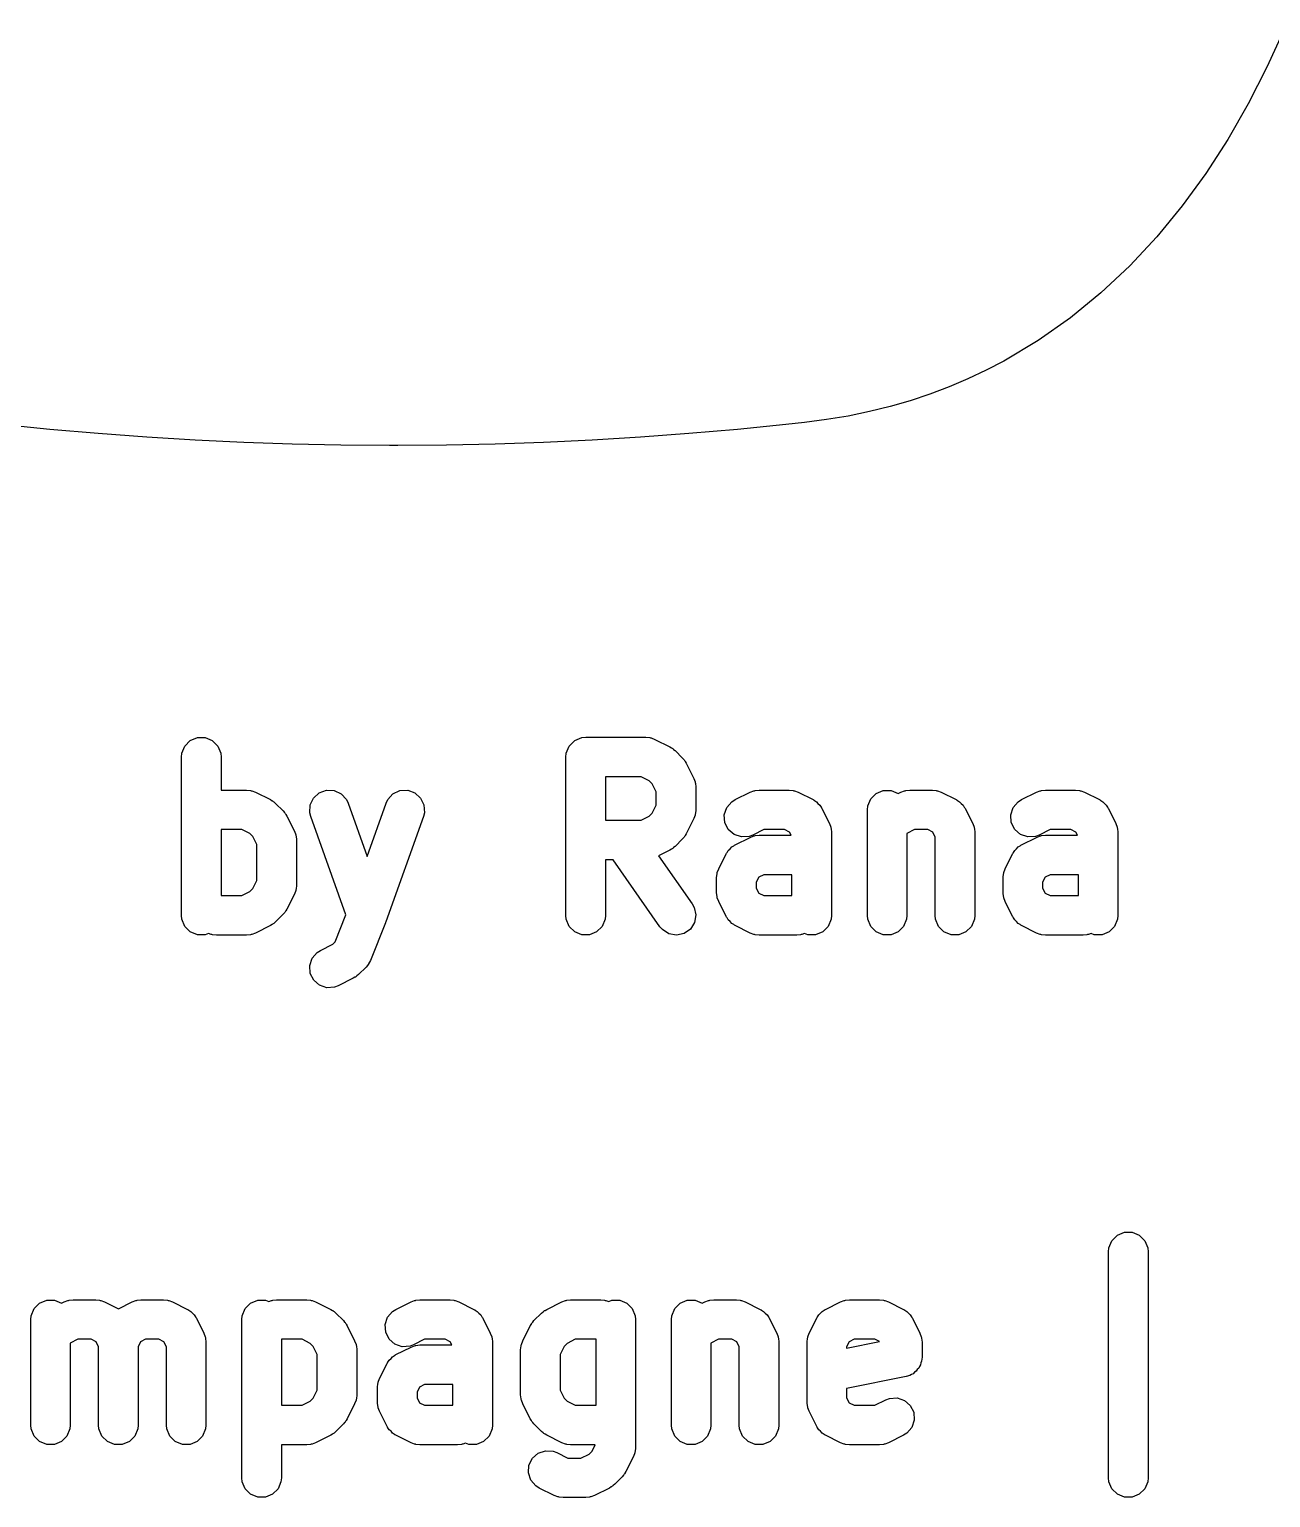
# Model space of a CAD drawing. Extents: x 53 to 255, y -141 to -27.
# Drawn here: x 183.59 to 191.43, y -122.01 to -112.74 of the extents above; entities that cross this region are included whole.
import ezdxf

# ---------------------------------------------------------------- set-up
doc = ezdxf.new("R2010")
doc.units = 0
doc.layers.add('BLACK', color=7, linetype='CONTINUOUS')

msp = doc.modelspace()

# ---------------------------------------------------------------- linework, layer by layer
at = {"layer": 'BLACK', "linetype": 'CONTINUOUS'}
for p, q in [((191.51773, -112.737288), (191.408507, -112.976351)), ((191.408507, -112.976351), (191.289555, -113.20832)), ((191.289555, -113.20832), (191.160667, -113.43232)), ((191.160667, -113.43232), (191.021635, -113.647474)), ((191.021635, -113.647474), (190.872253, -113.852907)), ((190.872253, -113.852907), (190.712313, -114.047742)), ((190.712313, -114.047742), (190.541608, -114.231102)), ((190.541608, -114.231102), (190.359931, -114.402111)), ((190.359931, -114.402111), (190.167075, -114.559893)), ((190.167075, -114.559893), (189.962833, -114.703572)), ((189.962833, -114.703572), (189.746997, -114.832272)), ((189.634667, -114.89073), (189.51936, -114.945115)), ((189.746997, -114.832272), (189.634667, -114.89073)), ((189.401052, -114.995317), (189.279716, -115.041226)), ((189.51936, -114.945115), (189.401052, -114.995317)), ((189.155326, -115.082733), (189.027857, -115.119729)), ((189.279716, -115.041226), (189.155326, -115.082733)), ((188.763576, -115.179746), (188.626712, -115.20255)), ((188.897282, -115.152103), (188.763576, -115.179746)), ((189.027857, -115.119729), (188.897282, -115.152103)), ((183.719289, -115.264251), (183.413809, -115.233232)), ((184.025102, -115.291129), (183.719289, -115.264251)), ((188.062885, -115.264251), (187.757067, -115.291129)), ((188.368397, -115.233232), (188.062885, -115.264251)), ((188.486665, -115.220403), (188.368397, -115.233232)), ((188.626712, -115.20255), (188.486665, -115.220403)), ((184.331198, -115.313868), (184.025102, -115.291129)), ((184.637524, -115.332469), (184.331198, -115.313868)), ((184.94403, -115.346934), (184.637524, -115.332469)), ((185.250665, -115.357264), (184.94403, -115.346934)), ((185.557377, -115.363461), (185.250665, -115.357264)), ((185.864116, -115.365526), (185.557377, -115.363461)), ((185.918091, -115.365526), (185.864116, -115.365526)), ((186.224862, -115.363461), (185.918091, -115.365526)), ((186.531579, -115.357264), (186.224862, -115.363461)), ((186.8382, -115.346934), (186.531579, -115.357264)), ((187.144683, -115.332469), (186.8382, -115.346934)), ((187.450986, -115.313868), (187.144683, -115.332469)), ((187.757067, -115.291129), (187.450986, -115.313868)), ((184.5719, -117.264374), (184.606388, -117.229886)), ((184.606388, -117.229886), (184.651448, -117.211222)), ((184.651448, -117.211222), (184.70022, -117.211222)), ((184.70022, -117.211222), (184.74528, -117.229886)), ((184.74528, -117.229886), (184.779768, -117.264374)), ((187.000472, -117.264374), (187.03496, -117.229886)), ((187.03496, -117.229886), (187.08002, -117.211222)), ((187.08002, -117.211222), (187.104406, -117.20882)), ((187.104406, -117.20882), (187.485358, -117.20882)), ((187.485358, -117.20882), (187.509744, -117.211222)), ((187.509744, -117.211222), (187.513892, -117.21294)), ((187.513892, -117.21294), (187.518374, -117.213259)), ((187.518374, -117.213259), (187.54126, -117.222017)), ((187.54126, -117.222017), (187.636497, -117.269635)), ((184.550834, -117.33382), (184.553236, -117.309434)), ((184.553236, -117.309434), (184.5719, -117.264374)), ((184.779768, -117.264374), (184.798432, -117.309434)), ((184.798432, -117.309434), (184.800834, -117.33382)), ((186.979406, -117.33382), (186.981808, -117.309434)), ((186.981808, -117.309434), (187.000472, -117.264374)), ((187.636497, -117.269635), (187.646995, -117.276244)), ((187.646995, -117.276244), (187.650042, -117.277506)), ((187.650042, -117.277506), (187.653473, -117.280321)), ((187.653473, -117.280321), (187.657235, -117.28269)), ((187.657235, -117.28269), (187.659398, -117.285184)), ((187.659398, -117.285184), (187.668984, -117.293051)), ((187.668984, -117.293051), (187.716603, -117.340669)), ((184.550834, -118.33382), (184.550834, -117.33382)), ((184.800834, -117.33382), (184.800834, -117.542153)), ((186.979406, -118.33382), (186.979406, -117.33382)), ((187.716603, -117.340669), (187.724472, -117.350257)), ((187.724472, -117.350257), (187.726964, -117.352419)), ((187.726964, -117.352419), (187.729329, -117.356176)), ((187.729329, -117.356176), (187.732148, -117.359611)), ((187.732148, -117.359611), (187.733411, -117.362661)), ((187.733411, -117.362661), (187.740018, -117.373156)), ((187.740018, -117.373156), (187.787637, -117.468394)), ((187.45585, -117.45882), (187.229406, -117.45882)), ((187.229406, -117.45882), (187.229406, -117.732629)), ((187.506551, -117.48417), (187.45585, -117.45882)), ((187.525483, -117.503103), (187.506551, -117.48417)), ((187.550834, -117.553804), (187.525483, -117.503103)), ((187.787637, -117.468394), (187.796395, -117.49128)), ((187.796395, -117.49128), (187.796713, -117.49576)), ((187.796713, -117.49576), (187.798432, -117.49991)), ((187.798432, -117.49991), (187.800834, -117.524296)), ((184.800834, -117.542153), (184.961548, -117.542153)), ((184.961548, -117.542153), (184.985934, -117.544555)), ((184.985934, -117.544555), (184.990082, -117.546273)), ((184.990082, -117.546273), (184.994564, -117.546592)), ((184.994564, -117.546592), (185.01745, -117.55535)), ((185.01745, -117.55535), (185.112687, -117.602968)), ((185.112687, -117.602968), (185.123185, -117.609577)), ((185.364122, -117.63671), (185.385001, -117.592631)), ((185.385001, -117.592631), (185.421159, -117.559899)), ((185.421159, -117.559899), (185.467089, -117.543495)), ((185.467089, -117.543495), (185.515801, -117.545917)), ((185.515801, -117.545917), (185.55988, -117.566796)), ((185.55988, -117.566796), (185.592612, -117.602954)), ((185.592612, -117.602954), (185.603076, -117.625111)), ((185.84383, -117.625111), (185.854294, -117.602954)), ((185.854294, -117.602954), (185.887026, -117.566796)), ((185.887026, -117.566796), (185.931104, -117.545917)), ((185.931104, -117.545917), (185.979817, -117.543496)), ((185.979817, -117.543496), (186.025747, -117.559899)), ((186.025747, -117.559899), (186.061905, -117.592631)), ((186.061905, -117.592631), (186.082784, -117.63671)), ((187.550834, -117.637644), (187.550834, -117.553804)), ((187.800834, -117.524296), (187.800834, -117.667153)), ((188.027767, -117.616023), (188.048504, -117.602969)), ((188.048504, -117.602969), (188.143742, -117.55535)), ((188.143742, -117.55535), (188.166628, -117.546592)), ((188.166628, -117.546592), (188.171108, -117.546273)), ((188.171108, -117.546273), (188.175258, -117.544555)), ((188.175258, -117.544555), (188.199644, -117.542153)), ((188.199644, -117.542153), (188.39012, -117.542153)), ((188.39012, -117.542153), (188.414506, -117.544555)), ((188.414506, -117.544555), (188.418654, -117.546273)), ((188.418654, -117.546273), (188.423136, -117.546592)), ((188.423136, -117.546592), (188.446022, -117.55535)), ((188.446022, -117.55535), (188.541259, -117.602968)), ((188.541259, -117.602968), (188.545337, -117.605535)), ((188.88657, -117.642767), (188.905234, -117.597707)), ((188.905234, -117.597707), (188.939722, -117.563219)), ((188.939722, -117.563219), (188.984782, -117.544555)), ((188.984782, -117.544555), (189.033554, -117.544555)), ((189.033554, -117.544555), (189.078614, -117.563219)), ((189.078614, -117.563219), (189.079204, -117.563809)), ((189.079204, -117.563809), (189.096123, -117.55535)), ((189.096123, -117.55535), (189.119009, -117.546592)), ((189.119009, -117.546592), (189.123489, -117.546273)), ((189.123489, -117.546273), (189.127639, -117.544555)), ((189.127639, -117.544555), (189.152025, -117.542153)), ((189.152025, -117.542153), (189.294882, -117.542153)), ((189.294882, -117.542153), (189.319268, -117.544555)), ((189.319268, -117.544555), (189.323416, -117.546273)), ((189.323416, -117.546273), (189.327898, -117.546592)), ((189.327898, -117.546592), (189.350784, -117.55535)), ((189.350784, -117.55535), (189.446021, -117.602968)), ((189.446021, -117.602968), (189.450099, -117.605535)), ((189.837291, -117.616023), (189.858028, -117.602969)), ((189.858028, -117.602969), (189.953266, -117.55535)), ((189.953266, -117.55535), (189.976152, -117.546592)), ((189.976152, -117.546592), (189.980632, -117.546273)), ((189.980632, -117.546273), (189.984782, -117.544555)), ((189.984782, -117.544555), (190.009168, -117.542153)), ((190.009168, -117.542153), (190.199644, -117.542153)), ((190.199644, -117.542153), (190.22403, -117.544555)), ((190.22403, -117.544555), (190.228178, -117.546273)), ((190.228178, -117.546273), (190.23266, -117.546592)), ((190.23266, -117.546592), (190.255546, -117.55535)), ((190.255546, -117.55535), (190.350783, -117.602968)), ((190.350783, -117.602968), (190.354861, -117.605535)), ((185.123185, -117.609577), (185.126232, -117.610839)), ((185.126232, -117.610839), (185.129663, -117.613654)), ((185.129663, -117.613654), (185.133425, -117.616023)), ((185.133425, -117.616023), (185.135588, -117.618517)), ((185.135588, -117.618517), (185.145174, -117.626384)), ((185.145174, -117.626384), (185.192793, -117.674002)), ((185.192793, -117.674002), (185.200662, -117.68359)), ((185.200662, -117.68359), (185.203154, -117.685752)), ((185.203154, -117.685752), (185.205519, -117.689509)), ((185.205519, -117.689509), (185.208338, -117.692944)), ((185.208338, -117.692944), (185.209601, -117.695994)), ((185.209601, -117.695994), (185.216208, -117.706489)), ((185.3617, -117.685422), (185.364122, -117.63671)), ((185.36764, -117.709195), (185.3617, -117.685422)), ((185.603076, -117.625111), (185.723453, -117.962167)), ((185.723453, -117.962167), (185.84383, -117.625111)), ((186.085205, -117.685422), (186.079266, -117.709195)), ((186.082784, -117.63671), (186.085205, -117.685422)), ((187.506551, -117.707278), (187.525483, -117.688345)), ((187.525483, -117.688345), (187.550834, -117.637644)), ((187.796713, -117.695688), (187.796395, -117.700169)), ((187.798432, -117.691539), (187.796713, -117.695688)), ((187.800834, -117.667153), (187.798432, -117.691539)), ((187.980387, -117.699138), (187.995811, -117.652868)), ((187.995811, -117.652868), (188.027767, -117.616023)), ((188.545337, -117.605535), (188.547262, -117.606177)), ((188.547262, -117.606177), (188.549659, -117.608256)), ((188.549659, -117.608256), (188.561997, -117.616023)), ((188.561997, -117.616023), (188.572266, -117.627863)), ((188.572266, -117.627863), (188.584107, -117.638133)), ((188.584107, -117.638133), (188.591873, -117.650469)), ((188.591873, -117.650469), (188.593953, -117.652868)), ((188.593953, -117.652868), (188.594594, -117.654793)), ((188.594594, -117.654793), (188.597161, -117.65887)), ((188.597161, -117.65887), (188.64478, -117.754108)), ((188.884168, -117.667153), (188.88657, -117.642767)), ((188.884168, -118.33382), (188.884168, -117.667153)), ((189.450099, -117.605535), (189.452024, -117.606177)), ((189.452024, -117.606177), (189.454421, -117.608256)), ((189.454421, -117.608256), (189.466759, -117.616023)), ((189.466759, -117.616023), (189.477028, -117.627863)), ((189.477028, -117.627863), (189.488869, -117.638133)), ((189.488869, -117.638133), (189.496635, -117.650469)), ((189.496635, -117.650469), (189.498715, -117.652868)), ((189.498715, -117.652868), (189.499356, -117.654793)), ((189.499356, -117.654793), (189.501923, -117.65887)), ((189.501923, -117.65887), (189.549542, -117.754108)), ((189.789911, -117.699138), (189.805335, -117.652868)), ((189.805335, -117.652868), (189.837291, -117.616023)), ((190.354861, -117.605535), (190.356786, -117.606177)), ((190.356786, -117.606177), (190.359183, -117.608256)), ((190.359183, -117.608256), (190.371521, -117.616023)), ((190.371521, -117.616023), (190.38179, -117.627863)), ((190.38179, -117.627863), (190.393631, -117.638133)), ((190.393631, -117.638133), (190.401397, -117.650469)), ((190.401397, -117.650469), (190.403477, -117.652868)), ((190.403477, -117.652868), (190.404118, -117.654793)), ((190.404118, -117.654793), (190.406685, -117.65887)), ((190.406685, -117.65887), (190.454304, -117.754108)), ((185.216208, -117.706489), (185.263827, -117.801727)), ((185.589825, -118.331315), (185.36764, -117.709195)), ((186.079266, -117.709195), (185.841171, -118.375862)), ((187.229406, -117.732629), (187.45585, -117.732629)), ((187.45585, -117.732629), (187.506551, -117.707278)), ((187.787637, -117.723055), (187.740018, -117.818293)), ((187.796395, -117.700169), (187.787637, -117.723055)), ((187.983845, -117.747788), (187.980387, -117.699138)), ((188.005657, -117.791411), (187.983845, -117.747788)), ((188.64478, -117.754108), (188.653538, -117.776994)), ((188.653538, -117.776994), (188.653856, -117.781474)), ((188.653856, -117.781474), (188.655575, -117.785624)), ((188.655575, -117.785624), (188.657977, -117.81001)), ((189.549542, -117.754108), (189.5583, -117.776994)), ((189.5583, -117.776994), (189.558618, -117.781474)), ((189.558618, -117.781474), (189.560337, -117.785624)), ((189.560337, -117.785624), (189.562739, -117.81001)), ((189.793369, -117.747788), (189.789911, -117.699138)), ((189.815181, -117.791411), (189.793369, -117.747788)), ((190.454304, -117.754108), (190.463062, -117.776994)), ((190.463062, -117.776994), (190.46338, -117.781474)), ((190.46338, -117.781474), (190.465099, -117.785624)), ((190.465099, -117.785624), (190.467501, -117.81001)), ((184.93204, -117.792153), (184.800834, -117.792153)), ((184.800834, -117.792153), (184.800834, -118.20882)), ((184.982741, -117.817503), (184.93204, -117.792153)), ((185.001673, -117.836436), (184.982741, -117.817503)), ((185.027024, -117.887137), (185.001673, -117.836436)), ((185.263827, -117.801727), (185.272585, -117.824613)), ((185.272585, -117.824613), (185.272903, -117.829093)), ((185.272903, -117.829093), (185.274622, -117.833243)), ((185.274622, -117.833243), (185.277024, -117.857629)), ((185.277024, -117.857629), (185.277024, -118.143343)), ((187.716603, -117.85078), (187.668984, -117.898398)), ((187.724472, -117.841191), (187.716603, -117.85078)), ((187.726964, -117.83903), (187.724472, -117.841191)), ((187.729329, -117.835272), (187.726964, -117.83903)), ((187.732148, -117.831838), (187.729329, -117.835272)), ((187.733411, -117.828787), (187.732148, -117.831838)), ((187.740018, -117.818293), (187.733411, -117.828787)), ((188.042502, -117.823367), (188.005657, -117.791411)), ((188.088772, -117.838791), (188.042502, -117.823367)), ((188.048504, -117.888683), (188.143742, -117.841064)), ((188.137422, -117.835333), (188.088772, -117.838791)), ((188.160308, -117.826575), (188.137422, -117.835333)), ((188.143742, -117.841064), (188.166628, -117.832306)), ((188.229153, -117.792153), (188.160308, -117.826575)), ((188.166628, -117.832306), (188.171108, -117.831987)), ((188.171108, -117.831987), (188.175258, -117.830269)), ((188.175258, -117.830269), (188.199644, -117.827867)), ((188.199644, -117.827867), (188.402151, -117.827867)), ((188.360612, -117.792153), (188.229153, -117.792153)), ((188.392188, -117.807941), (188.360612, -117.792153)), ((188.402151, -117.827867), (188.392188, -117.807941)), ((188.657977, -117.81001), (188.657977, -118.33382)), ((189.181534, -117.792153), (189.134168, -117.815835)), ((189.134168, -117.815835), (189.134168, -118.33382)), ((189.265374, -117.792153), (189.181534, -117.792153)), ((189.29695, -117.807941), (189.265374, -117.792153)), ((189.312739, -117.839518), (189.29695, -117.807941)), ((189.312739, -118.33382), (189.312739, -117.839518)), ((189.562739, -117.81001), (189.562739, -118.33382)), ((189.852026, -117.823367), (189.815181, -117.791411)), ((189.898296, -117.838791), (189.852026, -117.823367)), ((189.858028, -117.888683), (189.953266, -117.841064)), ((189.946946, -117.835333), (189.898296, -117.838791)), ((189.969832, -117.826575), (189.946946, -117.835333)), ((189.953266, -117.841064), (189.976152, -117.832306)), ((190.038677, -117.792153), (189.969832, -117.826575)), ((189.976152, -117.832306), (189.980632, -117.831987)), ((189.980632, -117.831987), (189.984782, -117.830269)), ((189.984782, -117.830269), (190.009168, -117.827867)), ((190.009168, -117.827867), (190.211675, -117.827867)), ((190.170136, -117.792153), (190.038677, -117.792153)), ((190.201712, -117.807941), (190.170136, -117.792153)), ((190.211675, -117.827867), (190.201712, -117.807941)), ((190.467501, -117.81001), (190.467501, -118.33382)), ((185.027024, -118.113834), (185.027024, -117.887137)), ((187.636497, -117.921814), (187.565026, -117.957548)), ((187.565026, -117.957548), (187.778238, -118.262137)), ((187.646995, -117.915204), (187.636497, -117.921814)), ((187.650042, -117.913943), (187.646995, -117.915204)), ((187.653473, -117.911127), (187.650042, -117.913943)), ((187.657235, -117.908759), (187.653473, -117.911127)), ((187.659398, -117.906264), (187.657235, -117.908759)), ((187.668984, -117.898398), (187.659398, -117.906264)), ((187.944984, -118.039822), (187.992602, -117.944585)), ((187.992602, -117.944585), (187.995169, -117.940506)), ((187.995169, -117.940506), (187.995811, -117.938582)), ((187.995811, -117.938582), (187.99789, -117.936184)), ((187.99789, -117.936184), (188.005657, -117.923847)), ((188.005657, -117.923847), (188.017497, -117.913577)), ((188.017497, -117.913577), (188.027767, -117.901737)), ((188.027767, -117.901737), (188.040103, -117.89397)), ((188.040103, -117.89397), (188.042502, -117.891891)), ((188.042502, -117.891891), (188.044427, -117.891249)), ((188.044427, -117.891249), (188.048504, -117.888683)), ((189.754508, -118.039822), (189.802126, -117.944585)), ((189.802126, -117.944585), (189.804693, -117.940506)), ((189.804693, -117.940506), (189.805335, -117.938582)), ((189.805335, -117.938582), (189.807414, -117.936184)), ((189.807414, -117.936184), (189.815181, -117.923847)), ((189.815181, -117.923847), (189.827021, -117.913577)), ((189.827021, -117.913577), (189.837291, -117.901737)), ((189.837291, -117.901737), (189.849627, -117.89397)), ((189.849627, -117.89397), (189.852026, -117.891891)), ((189.852026, -117.891891), (189.853951, -117.891249)), ((189.853951, -117.891249), (189.858028, -117.888683)), ((187.277419, -117.982629), (187.229406, -117.982629)), ((187.229406, -117.982629), (187.229406, -118.33382)), ((187.57343, -118.405503), (187.277419, -117.982629)), ((187.934189, -118.071338), (187.935907, -118.067189)), ((187.935907, -118.067189), (187.936226, -118.062708)), ((187.936226, -118.062708), (187.944984, -118.039822)), ((189.743713, -118.071338), (189.745431, -118.067189)), ((189.745431, -118.067189), (189.74575, -118.062708)), ((189.74575, -118.062708), (189.754508, -118.039822)), ((185.001672, -118.164537), (185.027024, -118.113834)), ((185.277024, -118.143343), (185.274622, -118.167729)), ((187.931787, -118.095724), (187.934189, -118.071338)), ((187.931787, -118.190962), (187.931787, -118.095724)), ((188.197575, -118.093655), (188.181787, -118.125232)), ((188.181787, -118.125232), (188.181787, -118.161453)), ((188.229153, -118.077867), (188.197575, -118.093655)), ((188.407977, -118.077867), (188.229153, -118.077867)), ((188.407977, -118.20882), (188.407977, -118.077867)), ((189.741311, -118.095724), (189.743713, -118.071338)), ((189.741311, -118.190962), (189.741311, -118.095724)), ((190.007099, -118.093655), (189.991311, -118.125232)), ((189.991311, -118.125232), (189.991311, -118.161453)), ((190.038677, -118.077867), (190.007099, -118.093655)), ((190.217501, -118.077867), (190.038677, -118.077867)), ((190.217501, -118.20882), (190.217501, -118.077867)), ((184.800834, -118.20882), (184.93204, -118.20882)), ((184.93204, -118.20882), (184.982741, -118.183469)), ((184.982741, -118.183469), (185.001672, -118.164537)), ((185.263827, -118.199245), (185.216208, -118.294483)), ((185.272585, -118.176359), (185.263827, -118.199245)), ((185.272903, -118.171878), (185.272585, -118.176359)), ((185.274622, -118.167729), (185.272903, -118.171878)), ((187.934189, -118.215348), (187.931787, -118.190962)), ((187.935907, -118.219497), (187.934189, -118.215348)), ((187.936226, -118.223977), (187.935907, -118.219497)), ((187.944983, -118.246863), (187.936226, -118.223977)), ((187.992602, -118.342102), (187.944983, -118.246863)), ((188.181787, -118.161453), (188.197576, -118.193031)), ((188.197576, -118.193031), (188.229153, -118.20882)), ((188.229153, -118.20882), (188.407977, -118.20882)), ((189.743713, -118.215348), (189.741311, -118.190962)), ((189.745431, -118.219497), (189.743713, -118.215348)), ((189.74575, -118.223977), (189.745431, -118.219497)), ((189.754507, -118.246863), (189.74575, -118.223977)), ((189.802126, -118.342102), (189.754507, -118.246863)), ((189.991311, -118.161453), (190.0071, -118.193031)), ((190.0071, -118.193031), (190.038677, -118.20882)), ((190.038677, -118.20882), (190.217501, -118.20882)), ((184.553236, -118.358206), (184.550834, -118.33382)), ((185.192794, -118.326969), (185.145175, -118.374588)), ((185.200661, -118.317381), (185.192794, -118.326969)), ((185.203154, -118.31522), (185.200661, -118.317381)), ((185.20552, -118.31146), (185.203154, -118.31522)), ((185.208339, -118.308026), (185.20552, -118.31146)), ((185.209601, -118.304977), (185.208339, -118.308026)), ((185.216208, -118.294483), (185.209601, -118.304977)), ((185.521683, -118.501669), (185.589825, -118.331315)), ((186.981808, -118.358206), (186.979406, -118.33382)), ((187.229406, -118.33382), (187.227004, -118.358206)), ((187.778238, -118.262137), (187.790255, -118.283493)), ((187.790255, -118.283493), (187.800805, -118.33111)), ((187.800805, -118.33111), (187.792329, -118.379142)), ((187.995169, -118.34618), (187.992602, -118.342102)), ((188.657977, -118.33382), (188.655575, -118.358206)), ((188.88657, -118.358206), (188.884168, -118.33382)), ((189.134168, -118.33382), (189.131766, -118.358206)), ((189.315141, -118.358206), (189.312739, -118.33382)), ((189.562739, -118.33382), (189.560337, -118.358206)), ((189.804693, -118.34618), (189.802126, -118.342102)), ((190.467501, -118.33382), (190.465099, -118.358206)), ((184.5719, -118.403266), (184.553236, -118.358206)), ((184.606388, -118.437754), (184.5719, -118.403266)), ((184.651448, -118.456418), (184.606388, -118.437754)), ((185.112687, -118.398005), (185.01745, -118.445623)), ((185.123183, -118.391397), (185.112687, -118.398005)), ((185.126233, -118.390134), (185.123183, -118.391397)), ((185.129666, -118.387315), (185.126233, -118.390134)), ((185.133425, -118.38495), (185.129666, -118.387315)), ((185.135587, -118.382456), (185.133425, -118.38495)), ((185.145175, -118.374588), (185.135587, -118.382456)), ((185.839513, -118.380244), (185.744275, -118.618339)), ((185.840167, -118.377985), (185.839513, -118.380244)), ((185.841171, -118.375862), (185.840167, -118.377985)), ((187.000472, -118.403266), (186.981808, -118.358206)), ((187.03496, -118.437754), (187.000472, -118.403266)), ((187.08002, -118.456418), (187.03496, -118.437754)), ((187.173852, -118.437754), (187.128792, -118.456418)), ((187.20834, -118.403266), (187.173852, -118.437754)), ((187.227004, -118.358206), (187.20834, -118.403266)), ((187.589382, -118.424103), (187.57343, -118.405503)), ((187.630513, -118.450315), (187.589382, -118.424103)), ((187.766117, -118.420272), (187.726162, -118.448241)), ((187.792329, -118.379142), (187.766117, -118.420272)), ((187.995811, -118.348105), (187.995169, -118.34618)), ((187.997889, -118.350501), (187.995811, -118.348105)), ((188.005656, -118.362839), (187.997889, -118.350501)), ((188.017498, -118.37311), (188.005656, -118.362839)), ((188.027767, -118.38495), (188.017498, -118.37311)), ((188.0401, -118.392714), (188.027767, -118.38495)), ((188.042501, -118.394796), (188.0401, -118.392714)), ((188.044428, -118.395438), (188.042501, -118.394796)), ((188.048504, -118.398004), (188.044428, -118.395438)), ((188.143742, -118.445623), (188.048504, -118.398004)), ((188.602423, -118.437754), (188.557363, -118.456418)), ((188.636911, -118.403266), (188.602423, -118.437754)), ((188.655575, -118.358206), (188.636911, -118.403266)), ((188.905234, -118.403266), (188.88657, -118.358206)), ((188.939722, -118.437754), (188.905234, -118.403266)), ((188.984782, -118.456418), (188.939722, -118.437754)), ((189.078614, -118.437754), (189.033554, -118.456418)), ((189.113102, -118.403266), (189.078614, -118.437754)), ((189.131766, -118.358206), (189.113102, -118.403266)), ((189.333805, -118.403266), (189.315141, -118.358206)), ((189.368293, -118.437754), (189.333805, -118.403266)), ((189.413353, -118.456418), (189.368293, -118.437754)), ((189.507185, -118.437754), (189.462125, -118.456418)), ((189.541673, -118.403266), (189.507185, -118.437754)), ((189.560337, -118.358206), (189.541673, -118.403266)), ((189.805335, -118.348105), (189.804693, -118.34618)), ((189.807413, -118.350501), (189.805335, -118.348105)), ((189.81518, -118.362839), (189.807413, -118.350501)), ((189.827022, -118.37311), (189.81518, -118.362839)), ((189.837291, -118.38495), (189.827022, -118.37311)), ((189.849624, -118.392714), (189.837291, -118.38495)), ((189.852025, -118.394796), (189.849624, -118.392714)), ((189.853952, -118.395438), (189.852025, -118.394796)), ((189.858028, -118.398004), (189.853952, -118.395438)), ((189.953266, -118.445623), (189.858028, -118.398004)), ((190.411947, -118.437754), (190.366887, -118.456418)), ((190.446435, -118.403266), (190.411947, -118.437754)), ((190.465099, -118.358206), (190.446435, -118.403266)), ((184.70022, -118.456418), (184.651448, -118.456418)), ((184.720945, -118.447833), (184.70022, -118.456418)), ((184.738056, -118.454381), (184.720945, -118.447833)), ((184.742536, -118.454699), (184.738056, -118.454381)), ((184.746686, -118.456418), (184.742536, -118.454699)), ((184.771072, -118.45882), (184.746686, -118.456418)), ((184.961548, -118.45882), (184.771072, -118.45882)), ((184.985934, -118.456418), (184.961548, -118.45882)), ((184.990082, -118.454699), (184.985934, -118.456418)), ((184.994564, -118.454381), (184.990082, -118.454699)), ((185.01745, -118.445623), (184.994564, -118.454381)), ((185.429456, -118.55535), (185.506551, -118.516802)), ((185.506551, -118.516802), (185.521683, -118.501669)), ((187.128792, -118.456418), (187.08002, -118.456418)), ((187.678544, -118.458791), (187.630513, -118.450315)), ((187.726162, -118.448241), (187.678544, -118.458791)), ((188.166628, -118.454381), (188.143742, -118.445623)), ((188.171108, -118.454699), (188.166628, -118.454381)), ((188.175258, -118.456418), (188.171108, -118.454699)), ((188.199644, -118.45882), (188.175258, -118.456418)), ((188.437739, -118.45882), (188.199644, -118.45882)), ((188.462125, -118.456418), (188.437739, -118.45882)), ((188.466273, -118.454699), (188.462125, -118.456418)), ((188.470755, -118.454381), (188.466273, -118.454699)), ((188.487865, -118.447833), (188.470755, -118.454381)), ((188.508591, -118.456418), (188.487865, -118.447833)), ((188.557363, -118.456418), (188.508591, -118.456418)), ((189.033554, -118.456418), (188.984782, -118.456418)), ((189.462125, -118.456418), (189.413353, -118.456418)), ((189.976152, -118.454381), (189.953266, -118.445623)), ((189.980632, -118.454699), (189.976152, -118.454381)), ((189.984782, -118.456418), (189.980632, -118.454699)), ((190.009168, -118.45882), (189.984782, -118.456418)), ((190.247263, -118.45882), (190.009168, -118.45882)), ((190.271649, -118.456418), (190.247263, -118.45882)), ((190.275797, -118.454699), (190.271649, -118.456418)), ((190.280279, -118.454381), (190.275797, -118.454699)), ((190.297389, -118.447833), (190.280279, -118.454381)), ((190.318115, -118.456418), (190.297389, -118.447833)), ((190.366887, -118.456418), (190.318115, -118.456418)), ((185.361339, -118.651519), (185.376763, -118.605249)), ((185.376763, -118.605249), (185.408719, -118.568404)), ((185.408719, -118.568404), (185.429456, -118.55535)), ((185.744275, -118.618339), (185.732988, -118.640089)), ((185.364797, -118.700169), (185.361339, -118.651519)), ((185.386609, -118.743792), (185.364797, -118.700169)), ((185.659398, -118.715788), (185.657235, -118.718283)), ((185.668984, -118.707922), (185.659398, -118.715788)), ((185.716603, -118.660304), (185.668984, -118.707922)), ((185.732148, -118.641362), (185.716603, -118.660304)), ((185.732444, -118.640645), (185.732148, -118.641362)), ((185.732988, -118.640089), (185.732444, -118.640645)), ((185.423454, -118.775748), (185.386609, -118.743792)), ((185.469724, -118.791172), (185.423454, -118.775748)), ((185.518374, -118.787714), (185.469724, -118.791172)), ((185.54126, -118.778956), (185.518374, -118.787714)), ((185.636497, -118.731338), (185.54126, -118.778956)), ((185.646995, -118.724728), (185.636497, -118.731338)), ((185.650042, -118.723467), (185.646995, -118.724728)), ((185.653473, -118.720651), (185.650042, -118.723467)), ((185.657235, -118.718283), (185.653473, -118.720651)), ((190.429043, -120.389023), (190.463531, -120.354535)), ((190.463531, -120.354535), (190.508591, -120.335871)), ((190.508591, -120.335871), (190.557363, -120.335871)), ((190.557363, -120.335871), (190.602423, -120.354535)), ((190.602423, -120.354535), (190.636911, -120.389023)), ((190.407977, -120.458469), (190.410379, -120.434083)), ((190.407977, -121.887041), (190.407977, -120.458469)), ((190.410379, -120.434083), (190.429043, -120.389023)), ((190.636911, -120.389023), (190.655575, -120.434083)), ((190.655575, -120.434083), (190.657977, -120.458469)), ((190.657977, -120.458469), (190.657977, -121.887041)), ((183.600855, -120.862655), (183.619519, -120.817595)), ((183.619519, -120.817595), (183.654007, -120.783107)), ((183.654007, -120.783107), (183.699067, -120.764443)), ((183.699067, -120.764443), (183.747839, -120.764443)), ((183.747839, -120.764443), (183.792899, -120.783107)), ((183.792899, -120.783107), (183.793489, -120.783697)), ((183.793489, -120.783697), (183.810408, -120.775238)), ((183.810408, -120.775238), (183.833294, -120.76648)), ((183.833294, -120.76648), (183.837774, -120.766161)), ((183.837774, -120.766161), (183.841924, -120.764443)), ((183.841924, -120.764443), (183.86631, -120.762041)), ((183.86631, -120.762041), (184.009167, -120.762041)), ((184.009167, -120.762041), (184.033553, -120.764443)), ((184.033553, -120.764443), (184.037701, -120.766161)), ((184.037701, -120.766161), (184.042183, -120.76648)), ((184.042183, -120.76648), (184.065069, -120.775238)), ((184.065069, -120.775238), (184.152024, -120.818715)), ((184.152024, -120.818715), (184.238979, -120.775238)), ((184.238979, -120.775238), (184.261865, -120.76648)), ((184.261865, -120.76648), (184.266345, -120.766161)), ((184.266345, -120.766161), (184.270495, -120.764443)), ((184.270495, -120.764443), (184.294881, -120.762041)), ((184.294881, -120.762041), (184.437738, -120.762041)), ((184.437738, -120.762041), (184.462124, -120.764443)), ((184.462124, -120.764443), (184.466273, -120.766161)), ((184.466273, -120.766161), (184.470753, -120.76648)), ((184.470753, -120.76648), (184.493639, -120.775237)), ((184.493639, -120.775237), (184.588878, -120.822856)), ((184.588878, -120.822856), (184.592956, -120.825423)), ((184.592956, -120.825423), (184.594881, -120.826065)), ((184.594881, -120.826065), (184.597277, -120.828143)), ((184.597277, -120.828143), (184.609615, -120.83591)), ((184.609615, -120.83591), (184.619886, -120.847752)), ((184.619886, -120.847752), (184.631726, -120.858021)), ((184.934188, -120.862655), (184.952852, -120.817595)), ((184.952852, -120.817595), (184.98734, -120.783107)), ((184.98734, -120.783107), (185.0324, -120.764443)), ((185.0324, -120.764443), (185.081172, -120.764443)), ((185.081172, -120.764443), (185.101897, -120.773027)), ((185.101897, -120.773027), (185.119008, -120.76648)), ((185.119008, -120.76648), (185.123488, -120.766161)), ((185.123488, -120.766161), (185.127638, -120.764443)), ((185.127638, -120.764443), (185.152024, -120.762041)), ((185.152024, -120.762041), (185.3425, -120.762041)), ((185.3425, -120.762041), (185.366886, -120.764443)), ((185.366886, -120.764443), (185.371034, -120.766161)), ((185.371034, -120.766161), (185.375516, -120.76648)), ((185.375516, -120.76648), (185.398402, -120.775238)), ((185.398402, -120.775238), (185.493639, -120.822856)), ((185.493639, -120.822856), (185.504137, -120.829465)), ((185.504137, -120.829465), (185.507184, -120.830727)), ((185.507184, -120.830727), (185.510615, -120.833542)), ((185.510615, -120.833542), (185.514377, -120.835911)), ((185.514377, -120.835911), (185.51654, -120.838405)), ((185.51654, -120.838405), (185.526126, -120.846272)), ((185.526126, -120.846272), (185.573745, -120.89389)), ((185.852953, -120.872756), (185.884909, -120.835911)), ((185.884909, -120.835911), (185.905646, -120.822857)), ((185.905646, -120.822857), (186.000884, -120.775238)), ((186.000884, -120.775238), (186.02377, -120.76648)), ((186.02377, -120.76648), (186.02825, -120.766161)), ((186.02825, -120.766161), (186.0324, -120.764443)), ((186.0324, -120.764443), (186.056786, -120.762041)), ((186.056786, -120.762041), (186.247262, -120.762041)), ((186.247262, -120.762041), (186.271648, -120.764443)), ((186.271648, -120.764443), (186.275796, -120.766161)), ((186.275796, -120.766161), (186.280278, -120.76648)), ((186.280278, -120.76648), (186.303164, -120.775238)), ((186.303164, -120.775238), (186.398401, -120.822856)), ((186.398401, -120.822856), (186.402479, -120.825423)), ((186.402479, -120.825423), (186.404404, -120.826065)), ((186.404404, -120.826065), (186.406801, -120.828144)), ((186.406801, -120.828144), (186.419139, -120.835911)), ((186.419139, -120.835911), (186.429408, -120.847751)), ((186.429408, -120.847751), (186.441249, -120.858021)), ((186.777922, -120.893891), (186.82554, -120.846272)), ((186.82554, -120.846272), (186.835128, -120.838402)), ((186.835128, -120.838402), (186.83729, -120.835911)), ((186.83729, -120.835911), (186.841047, -120.833545)), ((186.841047, -120.833545), (186.844482, -120.830727)), ((186.844482, -120.830727), (186.847532, -120.829463)), ((186.847532, -120.829463), (186.858027, -120.822857)), ((186.858027, -120.822857), (186.953265, -120.775238)), ((186.953265, -120.775238), (186.976151, -120.76648)), ((186.976151, -120.76648), (186.980631, -120.766161)), ((186.980631, -120.766161), (186.984781, -120.764443)), ((186.984781, -120.764443), (187.009167, -120.762041)), ((187.009167, -120.762041), (187.199643, -120.762041)), ((187.199643, -120.762041), (187.224029, -120.764443)), ((187.224029, -120.764443), (187.228177, -120.766161)), ((187.228177, -120.766161), (187.232659, -120.76648)), ((187.232659, -120.76648), (187.249769, -120.773027)), ((187.249769, -120.773027), (187.270495, -120.764443)), ((187.270495, -120.764443), (187.319267, -120.764443)), ((187.319267, -120.764443), (187.364327, -120.783107)), ((187.364327, -120.783107), (187.398815, -120.817595)), ((187.398815, -120.817595), (187.417479, -120.862655)), ((187.648474, -120.862655), (187.667138, -120.817595)), ((187.667138, -120.817595), (187.701626, -120.783107)), ((187.701626, -120.783107), (187.746686, -120.764443)), ((187.746686, -120.764443), (187.795458, -120.764443)), ((187.795458, -120.764443), (187.840518, -120.783107)), ((187.840518, -120.783107), (187.841108, -120.783697)), ((187.841108, -120.783697), (187.858027, -120.775238)), ((187.858027, -120.775238), (187.880913, -120.76648)), ((187.880913, -120.76648), (187.885393, -120.766161)), ((187.885393, -120.766161), (187.889543, -120.764443)), ((187.889543, -120.764443), (187.913929, -120.762041)), ((187.913929, -120.762041), (188.056786, -120.762041)), ((188.056786, -120.762041), (188.081172, -120.764443)), ((188.081172, -120.764443), (188.08532, -120.766161)), ((188.08532, -120.766161), (188.089802, -120.76648)), ((188.089802, -120.76648), (188.112688, -120.775238)), ((188.112688, -120.775238), (188.207925, -120.822856)), ((188.207925, -120.822856), (188.212003, -120.825423)), ((188.212003, -120.825423), (188.213928, -120.826065)), ((188.213928, -120.826065), (188.216325, -120.828144)), ((188.216325, -120.828144), (188.228663, -120.835911)), ((188.228663, -120.835911), (188.238932, -120.847751)), ((188.238932, -120.847751), (188.250773, -120.858021)), ((188.577085, -120.858021), (188.588925, -120.847751)), ((188.588925, -120.847751), (188.599195, -120.835911)), ((188.599195, -120.835911), (188.611531, -120.828144)), ((188.611531, -120.828144), (188.61393, -120.826065)), ((188.61393, -120.826065), (188.615855, -120.825423)), ((188.615855, -120.825423), (188.619932, -120.822857)), ((188.619932, -120.822857), (188.71517, -120.775238)), ((188.71517, -120.775238), (188.738056, -120.76648)), ((188.738056, -120.76648), (188.742536, -120.766161)), ((188.742536, -120.766161), (188.746686, -120.764443)), ((188.746686, -120.764443), (188.771072, -120.762041)), ((188.771072, -120.762041), (188.961548, -120.762041)), ((188.961548, -120.762041), (188.985934, -120.764443)), ((188.985934, -120.764443), (188.990082, -120.766161)), ((188.990082, -120.766161), (188.994564, -120.76648)), ((188.994564, -120.76648), (189.01745, -120.775238)), ((189.01745, -120.775238), (189.112687, -120.822856)), ((189.112687, -120.822856), (189.116765, -120.825423)), ((189.116765, -120.825423), (189.11869, -120.826065)), ((189.11869, -120.826065), (189.121087, -120.828144)), ((189.121087, -120.828144), (189.133425, -120.835911)), ((189.133425, -120.835911), (189.143694, -120.847751)), ((189.143694, -120.847751), (189.155535, -120.858021)), ((183.598453, -120.887041), (183.600855, -120.862655)), ((183.598453, -121.553708), (183.598453, -120.887041)), ((184.631726, -120.858021), (184.63949, -120.870354)), ((184.63949, -120.870354), (184.641572, -120.872755)), ((184.641572, -120.872755), (184.642214, -120.874682)), ((184.642214, -120.874682), (184.64478, -120.878758)), ((184.64478, -120.878758), (184.692399, -120.973996)), ((184.931786, -120.887041), (184.934188, -120.862655)), ((184.931786, -121.887041), (184.931786, -120.887041)), ((185.573745, -120.89389), (185.581614, -120.903478)), ((185.581614, -120.903478), (185.584106, -120.90564)), ((185.584106, -120.90564), (185.586471, -120.909397)), ((185.586471, -120.909397), (185.58929, -120.912832)), ((185.58929, -120.912832), (185.590553, -120.915882)), ((185.590553, -120.915882), (185.59716, -120.926377)), ((185.59716, -120.926377), (185.644779, -121.021615)), ((185.837529, -120.919026), (185.852953, -120.872756)), ((185.840987, -120.967676), (185.837529, -120.919026)), ((186.441249, -120.858021), (186.449015, -120.870357)), ((186.449015, -120.870357), (186.451095, -120.872756)), ((186.451095, -120.872756), (186.451736, -120.874681)), ((186.451736, -120.874681), (186.454303, -120.878758)), ((186.454303, -120.878758), (186.501922, -120.973996)), ((186.706888, -121.021615), (186.754506, -120.926378)), ((186.754506, -120.926378), (186.761115, -120.915879)), ((186.761115, -120.915879), (186.762377, -120.912833)), ((186.762377, -120.912833), (186.765192, -120.909401)), ((186.765192, -120.909401), (186.767561, -120.90564)), ((186.767561, -120.90564), (186.770055, -120.903476)), ((186.770055, -120.903476), (186.777922, -120.893891)), ((187.417479, -120.862655), (187.419881, -120.887041)), ((187.419881, -120.887041), (187.419881, -121.696565)), ((187.646072, -120.887041), (187.648474, -120.862655)), ((187.646072, -121.553708), (187.646072, -120.887041)), ((188.250773, -120.858021), (188.258539, -120.870357)), ((188.258539, -120.870357), (188.260619, -120.872756)), ((188.260619, -120.872756), (188.26126, -120.874681)), ((188.26126, -120.874681), (188.263827, -120.878758)), ((188.263827, -120.878758), (188.311446, -120.973996)), ((188.516412, -120.973996), (188.56403, -120.878759)), ((188.56403, -120.878759), (188.566597, -120.87468)), ((188.566597, -120.87468), (188.567239, -120.872756)), ((188.567239, -120.872756), (188.569318, -120.870358)), ((188.569318, -120.870358), (188.577085, -120.858021)), ((189.155535, -120.858021), (189.163301, -120.870357)), ((189.163301, -120.870357), (189.165381, -120.872756)), ((189.165381, -120.872756), (189.166022, -120.874681)), ((189.166022, -120.874681), (189.168589, -120.878758)), ((189.168589, -120.878758), (189.216208, -120.973996)), ((183.895819, -121.012041), (183.848453, -121.035723)), ((183.979659, -121.012041), (183.895819, -121.012041)), ((184.011235, -121.027829), (183.979659, -121.012041)), ((184.027024, -121.059406), (184.011235, -121.027829)), ((184.292812, -121.027829), (184.277024, -121.059406)), ((184.32439, -121.012041), (184.292812, -121.027829)), ((184.408229, -121.012041), (184.32439, -121.012041)), ((184.439807, -121.02783), (184.408229, -121.012041)), ((184.455596, -121.059406), (184.439807, -121.02783)), ((184.692399, -120.973996), (184.701157, -120.996882)), ((184.701157, -120.996882), (184.701475, -121.001362)), ((184.701475, -121.001362), (184.703194, -121.005512)), ((184.703194, -121.005512), (184.705596, -121.029898)), ((184.705596, -121.029898), (184.705596, -121.553708)), ((185.312992, -121.012041), (185.181786, -121.012041)), ((185.181786, -121.012041), (185.181786, -121.428708)), ((185.363693, -121.037391), (185.312992, -121.012041)), ((185.644779, -121.021615), (185.653537, -121.044501)), ((185.862799, -121.011299), (185.840987, -120.967676)), ((185.899644, -121.043255), (185.862799, -121.011299)), ((186.086295, -121.012041), (186.01745, -121.046463)), ((186.217754, -121.012041), (186.086295, -121.012041)), ((186.24933, -121.027829), (186.217754, -121.012041)), ((186.259293, -121.047755), (186.24933, -121.027829)), ((186.501922, -120.973996), (186.51068, -120.996882)), ((186.51068, -120.996882), (186.510998, -121.001362)), ((186.510998, -121.001362), (186.512717, -121.005512)), ((186.512717, -121.005512), (186.515119, -121.029898)), ((186.515119, -121.029898), (186.515119, -121.553708)), ((186.69813, -121.044501), (186.706888, -121.021615)), ((187.038676, -121.012041), (186.987974, -121.037391)), ((187.169881, -121.012041), (187.038676, -121.012041)), ((187.169881, -121.428708), (187.169881, -121.012041)), ((187.943438, -121.012041), (187.896072, -121.035723)), ((188.027278, -121.012041), (187.943438, -121.012041)), ((188.058854, -121.027829), (188.027278, -121.012041)), ((188.074643, -121.059406), (188.058854, -121.027829)), ((188.311446, -120.973996), (188.320204, -120.996882)), ((188.320204, -120.996882), (188.320522, -121.001362)), ((188.320522, -121.001362), (188.322241, -121.005512)), ((188.322241, -121.005512), (188.324643, -121.029898)), ((188.324643, -121.029898), (188.324643, -121.553708)), ((188.503215, -121.029898), (188.505617, -121.005512)), ((188.503215, -121.41085), (188.503215, -121.029898)), ((188.505617, -121.005512), (188.507335, -121.001363)), ((188.507335, -121.001363), (188.507654, -120.996882)), ((188.507654, -120.996882), (188.516412, -120.973996)), ((188.753215, -121.067898), (188.960742, -121.026392)), ((188.769003, -121.027829), (188.753215, -121.059406)), ((188.800581, -121.012041), (188.769003, -121.027829)), ((188.93204, -121.012041), (188.800581, -121.012041)), ((188.960742, -121.026392), (188.93204, -121.012041)), ((189.216208, -120.973996), (189.224966, -120.996882)), ((189.224966, -120.996882), (189.225284, -121.001362)), ((189.225284, -121.001362), (189.227003, -121.005512)), ((189.227003, -121.005512), (189.229405, -121.029898)), ((189.229405, -121.029898), (189.229405, -121.125136)), ((183.848453, -121.035723), (183.848453, -121.553708)), ((184.027024, -121.553708), (184.027024, -121.059406)), ((184.277024, -121.059406), (184.277024, -121.553708)), ((184.455596, -121.553708), (184.455596, -121.059406)), ((185.382625, -121.056324), (185.363693, -121.037391)), ((185.407976, -121.107025), (185.382625, -121.056324)), ((185.407976, -121.333722), (185.407976, -121.107025)), ((185.653537, -121.044501), (185.653855, -121.048981)), ((185.653855, -121.048981), (185.655574, -121.053131)), ((185.655574, -121.053131), (185.657976, -121.077517)), ((185.657976, -121.077517), (185.657976, -121.363231)), ((185.874639, -121.133465), (185.884909, -121.121625)), ((185.884909, -121.121625), (185.897245, -121.113858)), ((185.897245, -121.113858), (185.899644, -121.111779)), ((185.945914, -121.058679), (185.899644, -121.043255)), ((185.899644, -121.111779), (185.901569, -121.111137)), ((185.901569, -121.111137), (185.905646, -121.108571)), ((185.905646, -121.108571), (186.000884, -121.060952)), ((185.994564, -121.055221), (185.945914, -121.058679)), ((186.01745, -121.046463), (185.994564, -121.055221)), ((186.000884, -121.060952), (186.02377, -121.052194)), ((186.02377, -121.052194), (186.02825, -121.051875)), ((186.02825, -121.051875), (186.0324, -121.050157)), ((186.0324, -121.050157), (186.056786, -121.047755)), ((186.056786, -121.047755), (186.259293, -121.047755)), ((186.693691, -121.077517), (186.696093, -121.053131)), ((186.693691, -121.363231), (186.693691, -121.077517)), ((186.696093, -121.053131), (186.697811, -121.048982)), ((186.697811, -121.048982), (186.69813, -121.044501)), ((186.969041, -121.056323), (186.943691, -121.107025)), ((186.943691, -121.107025), (186.943691, -121.333723)), ((186.987974, -121.037391), (186.969041, -121.056323)), ((187.896072, -121.035723), (187.896072, -121.553708)), ((188.074643, -121.553708), (188.074643, -121.059406)), ((188.753215, -121.059406), (188.753215, -121.067898)), ((189.229405, -121.125136), (189.227003, -121.149522)), ((185.802126, -121.25971), (185.849744, -121.164473)), ((185.849744, -121.164473), (185.852311, -121.160394)), ((185.852311, -121.160394), (185.852953, -121.15847)), ((185.852953, -121.15847), (185.855032, -121.156072)), ((185.855032, -121.156072), (185.862799, -121.143735)), ((185.862799, -121.143735), (185.874639, -121.133465)), ((189.182603, -121.220317), (189.173851, -121.22907)), ((189.192885, -121.213432), (189.182603, -121.220317)), ((189.199677, -121.203243), (189.192885, -121.213432)), ((189.208339, -121.194582), (189.199677, -121.203243)), ((189.213075, -121.183146), (189.208339, -121.194582)), ((189.21994, -121.17285), (189.213075, -121.183146)), ((189.222316, -121.160837), (189.21994, -121.17285)), ((189.227003, -121.149522), (189.222316, -121.160837)), ((185.788929, -121.315612), (185.791331, -121.291226)), ((185.791331, -121.291226), (185.793049, -121.287077)), ((185.793049, -121.287077), (185.793368, -121.282596)), ((185.793368, -121.282596), (185.802126, -121.25971)), ((186.054717, -121.313543), (186.038929, -121.34512)), ((186.086295, -121.297755), (186.054717, -121.313543)), ((186.265119, -121.297755), (186.086295, -121.297755)), ((186.265119, -121.428708), (186.265119, -121.297755)), ((189.128919, -121.247709), (188.753215, -121.322849)), ((189.15236, -121.240571), (189.128919, -121.247709)), ((189.162534, -121.233757), (189.15236, -121.240571)), ((189.173851, -121.22907), (189.162534, -121.233757)), ((185.312992, -121.428708), (185.363693, -121.403357)), ((185.363693, -121.403357), (185.382624, -121.384425)), ((185.382624, -121.384425), (185.407976, -121.333722)), ((185.653537, -121.396247), (185.644779, -121.419133)), ((185.653855, -121.391766), (185.653537, -121.396247)), ((185.655574, -121.387617), (185.653855, -121.391766)), ((185.657976, -121.363231), (185.655574, -121.387617)), ((185.788929, -121.41085), (185.788929, -121.315612)), ((186.038929, -121.34512), (186.038929, -121.381341)), ((186.038929, -121.381341), (186.054718, -121.412919)), ((186.696093, -121.387617), (186.693691, -121.363231)), ((186.697811, -121.391765), (186.696093, -121.387617)), ((186.69813, -121.396247), (186.697811, -121.391765)), ((186.706888, -121.419133), (186.69813, -121.396247)), ((186.943691, -121.333723), (186.969042, -121.384425)), ((186.969042, -121.384425), (186.987974, -121.403357)), ((186.987974, -121.403357), (187.038676, -121.428708)), ((188.753215, -121.322849), (188.753215, -121.381341)), ((188.753215, -121.381341), (188.769004, -121.412919)), ((188.93204, -121.428708), (189.000884, -121.394286)), ((189.000884, -121.394286), (189.02377, -121.385528)), ((189.02377, -121.385528), (189.072419, -121.382071)), ((189.072419, -121.382071), (189.11869, -121.397494)), ((189.11869, -121.397494), (189.155535, -121.42945)), ((185.181786, -121.428708), (185.312992, -121.428708)), ((185.644779, -121.419133), (185.59716, -121.514371)), ((185.791331, -121.435236), (185.788929, -121.41085)), ((185.793049, -121.439385), (185.791331, -121.435236)), ((185.793368, -121.443865), (185.793049, -121.439385)), ((185.802125, -121.466751), (185.793368, -121.443865)), ((185.849744, -121.56199), (185.802125, -121.466751)), ((186.054718, -121.412919), (186.086295, -121.428708)), ((186.086295, -121.428708), (186.265119, -121.428708)), ((186.754506, -121.51437), (186.706888, -121.419133)), ((187.038676, -121.428708), (187.169881, -121.428708)), ((188.505617, -121.435236), (188.503215, -121.41085)), ((188.507335, -121.439385), (188.505617, -121.435236)), ((188.507654, -121.443865), (188.507335, -121.439385)), ((188.516411, -121.466751), (188.507654, -121.443865)), ((188.56403, -121.56199), (188.516411, -121.466751)), ((188.769004, -121.412919), (188.800581, -121.428708)), ((188.800581, -121.428708), (188.93204, -121.428708)), ((189.155535, -121.42945), (189.177346, -121.473073)), ((189.177346, -121.473073), (189.180804, -121.521723)), ((183.600855, -121.578094), (183.598453, -121.553708)), ((183.619519, -121.623154), (183.600855, -121.578094)), ((183.846051, -121.578094), (183.827387, -121.623154)), ((183.848453, -121.553708), (183.846051, -121.578094)), ((184.029426, -121.578094), (184.027024, -121.553708)), ((184.04809, -121.623154), (184.029426, -121.578094)), ((184.274622, -121.578094), (184.255958, -121.623154)), ((184.277024, -121.553708), (184.274622, -121.578094)), ((184.457998, -121.578094), (184.455596, -121.553708)), ((184.476662, -121.623154), (184.457998, -121.578094)), ((184.703194, -121.578094), (184.68453, -121.623154)), ((184.705596, -121.553708), (184.703194, -121.578094)), ((185.573746, -121.546857), (185.526127, -121.594476)), ((185.581613, -121.537269), (185.573746, -121.546857)), ((185.584106, -121.535108), (185.581613, -121.537269)), ((185.586472, -121.531348), (185.584106, -121.535108)), ((185.589291, -121.527914), (185.586472, -121.531348)), ((185.590553, -121.524865), (185.589291, -121.527914)), ((185.59716, -121.514371), (185.590553, -121.524865)), ((185.852311, -121.566068), (185.849744, -121.56199)), ((185.852953, -121.567993), (185.852311, -121.566068)), ((185.855031, -121.570389), (185.852953, -121.567993)), ((185.862798, -121.582727), (185.855031, -121.570389)), ((185.87464, -121.592998), (185.862798, -121.582727)), ((186.512717, -121.578094), (186.494053, -121.623154)), ((186.515119, -121.553708), (186.512717, -121.578094)), ((186.761113, -121.524866), (186.754506, -121.51437)), ((186.762376, -121.527914), (186.761113, -121.524866)), ((186.765193, -121.531347), (186.762376, -121.527914)), ((186.767561, -121.535108), (186.765193, -121.531347)), ((186.770055, -121.537271), (186.767561, -121.535108)), ((186.777921, -121.546856), (186.770055, -121.537271)), ((186.82554, -121.594476), (186.777921, -121.546856)), ((187.648474, -121.578094), (187.646072, -121.553708)), ((187.667138, -121.623154), (187.648474, -121.578094)), ((187.89367, -121.578094), (187.875006, -121.623154)), ((187.896072, -121.553708), (187.89367, -121.578094)), ((188.077045, -121.578094), (188.074643, -121.553708)), ((188.095709, -121.623154), (188.077045, -121.578094)), ((188.322241, -121.578094), (188.303577, -121.623154)), ((188.324643, -121.553708), (188.322241, -121.578094)), ((188.566597, -121.566068), (188.56403, -121.56199)), ((188.567239, -121.567993), (188.566597, -121.566068)), ((188.569317, -121.570389), (188.567239, -121.567993)), ((188.577084, -121.582727), (188.569317, -121.570389)), ((188.588926, -121.592998), (188.577084, -121.582727)), ((189.165381, -121.567993), (189.133425, -121.604838)), ((189.180804, -121.521723), (189.165381, -121.567993)), ((183.654007, -121.657642), (183.619519, -121.623154)), ((183.699067, -121.676306), (183.654007, -121.657642)), ((183.747839, -121.676306), (183.699067, -121.676306)), ((183.792899, -121.657642), (183.747839, -121.676306)), ((183.827387, -121.623154), (183.792899, -121.657642)), ((184.082578, -121.657642), (184.04809, -121.623154)), ((184.127638, -121.676306), (184.082578, -121.657642)), ((184.17641, -121.676306), (184.127638, -121.676306)), ((184.22147, -121.657642), (184.17641, -121.676306)), ((184.255958, -121.623154), (184.22147, -121.657642)), ((184.51115, -121.657642), (184.476662, -121.623154)), ((184.55621, -121.676306), (184.51115, -121.657642)), ((184.604982, -121.676306), (184.55621, -121.676306)), ((184.650042, -121.657642), (184.604982, -121.676306)), ((184.68453, -121.623154), (184.650042, -121.657642)), ((185.3425, -121.678708), (185.181786, -121.678708)), ((185.181786, -121.678708), (185.181786, -121.887041)), ((185.366886, -121.676306), (185.3425, -121.678708)), ((185.371034, -121.674587), (185.366886, -121.676306)), ((185.375516, -121.674269), (185.371034, -121.674587)), ((185.398402, -121.665511), (185.375516, -121.674269)), ((185.493639, -121.617893), (185.398402, -121.665511)), ((185.504135, -121.611285), (185.493639, -121.617893)), ((185.507185, -121.610022), (185.504135, -121.611285)), ((185.510618, -121.607203), (185.507185, -121.610022)), ((185.514377, -121.604838), (185.510618, -121.607203)), ((185.516539, -121.602344), (185.514377, -121.604838)), ((185.526127, -121.594476), (185.516539, -121.602344)), ((185.884909, -121.604838), (185.87464, -121.592998)), ((185.897242, -121.612602), (185.884909, -121.604838)), ((185.899643, -121.614684), (185.897242, -121.612602)), ((185.90157, -121.615326), (185.899643, -121.614684)), ((185.905646, -121.617892), (185.90157, -121.615326)), ((186.000884, -121.665511), (185.905646, -121.617892)), ((186.02377, -121.674269), (186.000884, -121.665511)), ((186.02825, -121.674587), (186.02377, -121.674269)), ((186.0324, -121.676306), (186.02825, -121.674587)), ((186.056786, -121.678708), (186.0324, -121.676306)), ((186.294881, -121.678708), (186.056786, -121.678708)), ((186.319267, -121.676306), (186.294881, -121.678708)), ((186.323415, -121.674587), (186.319267, -121.676306)), ((186.327897, -121.674269), (186.323415, -121.674587)), ((186.345007, -121.667721), (186.327897, -121.674269)), ((186.365733, -121.676306), (186.345007, -121.667721)), ((186.414505, -121.676306), (186.365733, -121.676306)), ((186.459565, -121.657642), (186.414505, -121.676306)), ((186.494053, -121.623154), (186.459565, -121.657642)), ((186.835128, -121.602345), (186.82554, -121.594476)), ((186.83729, -121.604838), (186.835128, -121.602345)), ((186.841044, -121.607201), (186.83729, -121.604838)), ((186.844481, -121.610022), (186.841044, -121.607201)), ((186.847534, -121.611286), (186.844481, -121.610022)), ((186.858027, -121.617892), (186.847534, -121.611286)), ((186.953265, -121.665511), (186.858027, -121.617892)), ((186.976151, -121.674269), (186.953265, -121.665511)), ((186.980631, -121.674587), (186.976151, -121.674269)), ((186.984781, -121.676306), (186.980631, -121.674587)), ((187.009167, -121.678708), (186.984781, -121.676306)), ((187.164055, -121.678708), (187.009167, -121.678708)), ((187.14453, -121.717757), (187.164055, -121.678708)), ((187.701626, -121.657642), (187.667138, -121.623154)), ((187.746686, -121.676306), (187.701626, -121.657642)), ((187.795458, -121.676306), (187.746686, -121.676306)), ((187.840518, -121.657642), (187.795458, -121.676306)), ((187.875006, -121.623154), (187.840518, -121.657642)), ((188.130197, -121.657642), (188.095709, -121.623154)), ((188.175257, -121.676306), (188.130197, -121.657642)), ((188.224029, -121.676306), (188.175257, -121.676306)), ((188.269089, -121.657642), (188.224029, -121.676306)), ((188.303577, -121.623154), (188.269089, -121.657642)), ((188.599195, -121.604838), (188.588926, -121.592998)), ((188.611528, -121.612602), (188.599195, -121.604838)), ((188.613929, -121.614684), (188.611528, -121.612602)), ((188.615856, -121.615326), (188.613929, -121.614684)), ((188.619932, -121.617892), (188.615856, -121.615326)), ((188.71517, -121.665511), (188.619932, -121.617892)), ((188.738056, -121.674269), (188.71517, -121.665511)), ((188.742536, -121.674587), (188.738056, -121.674269)), ((188.746686, -121.676306), (188.742536, -121.674587)), ((188.771072, -121.678708), (188.746686, -121.676306)), ((188.961548, -121.678708), (188.771072, -121.678708)), ((188.985934, -121.676306), (188.961548, -121.678708)), ((188.990082, -121.674587), (188.985934, -121.676306)), ((188.994564, -121.674269), (188.990082, -121.674587)), ((189.01745, -121.665511), (188.994564, -121.674269)), ((189.112687, -121.617893), (189.01745, -121.665511)), ((189.133425, -121.604838), (189.112687, -121.617893)), ((186.745749, -121.806406), (186.767561, -121.762783)), ((186.767561, -121.762783), (186.804406, -121.730827)), ((186.804406, -121.730827), (186.850676, -121.715403)), ((186.850676, -121.715403), (186.899326, -121.718861)), ((186.899326, -121.718861), (186.922212, -121.727619)), ((186.922212, -121.727619), (186.991057, -121.762041)), ((186.991057, -121.762041), (187.074897, -121.762041)), ((187.074897, -121.762041), (187.125598, -121.73669)), ((187.125598, -121.73669), (187.14453, -121.717757)), ((187.406684, -121.752467), (187.359065, -121.847705)), ((187.415442, -121.729581), (187.406684, -121.752467)), ((187.41576, -121.7251), (187.415442, -121.729581)), ((187.417479, -121.720951), (187.41576, -121.7251)), ((187.419881, -121.696565), (187.417479, -121.720951)), ((186.742291, -121.855056), (186.745749, -121.806406)), ((186.757715, -121.901326), (186.742291, -121.855056)), ((187.346011, -121.868442), (187.343519, -121.870603)), ((187.348376, -121.864684), (187.346011, -121.868442)), ((187.351195, -121.86125), (187.348376, -121.864684)), ((187.352458, -121.858199), (187.351195, -121.86125)), ((187.359065, -121.847705), (187.352458, -121.858199)), ((184.934188, -121.911427), (184.931786, -121.887041)), ((184.952852, -121.956487), (184.934188, -121.911427)), ((184.98734, -121.990975), (184.952852, -121.956487)), ((185.16072, -121.956487), (185.126232, -121.990975)), ((185.179384, -121.911427), (185.16072, -121.956487)), ((185.181786, -121.887041), (185.179384, -121.911427)), ((186.789671, -121.938171), (186.757715, -121.901326)), ((186.810408, -121.951225), (186.789671, -121.938171)), ((186.905646, -121.998844), (186.810408, -121.951225)), ((187.255544, -121.951226), (187.160307, -121.998844)), ((187.266042, -121.944616), (187.255544, -121.951226)), ((187.269089, -121.943355), (187.266042, -121.944616)), ((187.27252, -121.940539), (187.269089, -121.943355)), ((187.276282, -121.938171), (187.27252, -121.940539)), ((187.278445, -121.935676), (187.276282, -121.938171)), ((187.288031, -121.92781), (187.278445, -121.935676)), ((187.33565, -121.880192), (187.288031, -121.92781)), ((187.343519, -121.870603), (187.33565, -121.880192)), ((190.410379, -121.911427), (190.407977, -121.887041)), ((190.429043, -121.956487), (190.410379, -121.911427)), ((190.463531, -121.990975), (190.429043, -121.956487)), ((190.636911, -121.956487), (190.602423, -121.990975)), ((190.655575, -121.911427), (190.636911, -121.956487)), ((190.657977, -121.887041), (190.655575, -121.911427)), ((185.0324, -122.009639), (184.98734, -121.990975)), ((185.081172, -122.009639), (185.0324, -122.009639)), ((185.126232, -121.990975), (185.081172, -122.009639)), ((186.928532, -122.007602), (186.905646, -121.998844)), ((186.933012, -122.00792), (186.928532, -122.007602)), ((186.937162, -122.009639), (186.933012, -122.00792)), ((186.961548, -122.012041), (186.937162, -122.009639)), ((187.104405, -122.012041), (186.961548, -122.012041)), ((187.128791, -122.009639), (187.104405, -122.012041)), ((187.132939, -122.00792), (187.128791, -122.009639)), ((187.137421, -122.007602), (187.132939, -122.00792)), ((187.160307, -121.998844), (187.137421, -122.007602)), ((190.508591, -122.009639), (190.463531, -121.990975)), ((190.557363, -122.009639), (190.508591, -122.009639)), ((190.602423, -121.990975), (190.557363, -122.009639))]:
    msp.add_line(p, q, dxfattribs=at)

doc.saveas('drawing.dxf')
